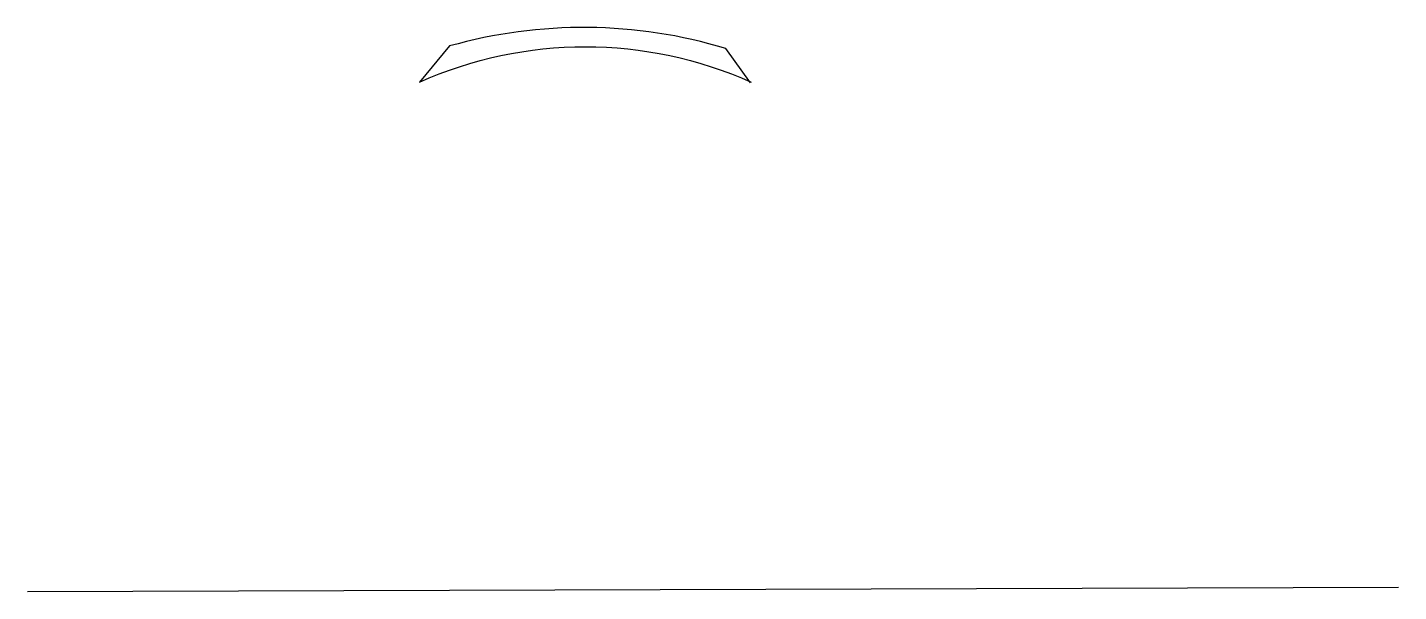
# Model space of a CAD drawing. Header units: inches. Extents: x 12.4 to 49.6, y 2.7 to 18.
import ezdxf

# ---------------------------------------------------------------- set-up
doc = ezdxf.new("R2010")
doc.units = ezdxf.units.IN
doc.header["$MEASUREMENT"] = 0
doc.layers.get('0').update_dxf_attribs({"color": 2})

msp = doc.modelspace()

# ---------------------------------------------------------------- linework, layer by layer
msp.add_line((12.366, 2.729), (49.559, 2.851))
msp.add_lwpolyline([(31.983, 16.511), (31.313, 17.444, 0.142987), (23.818, 17.512), (22.997, 16.529, -0.214192), (32.002, 16.529)], format="xyb")

doc.saveas('drawing.dxf')
